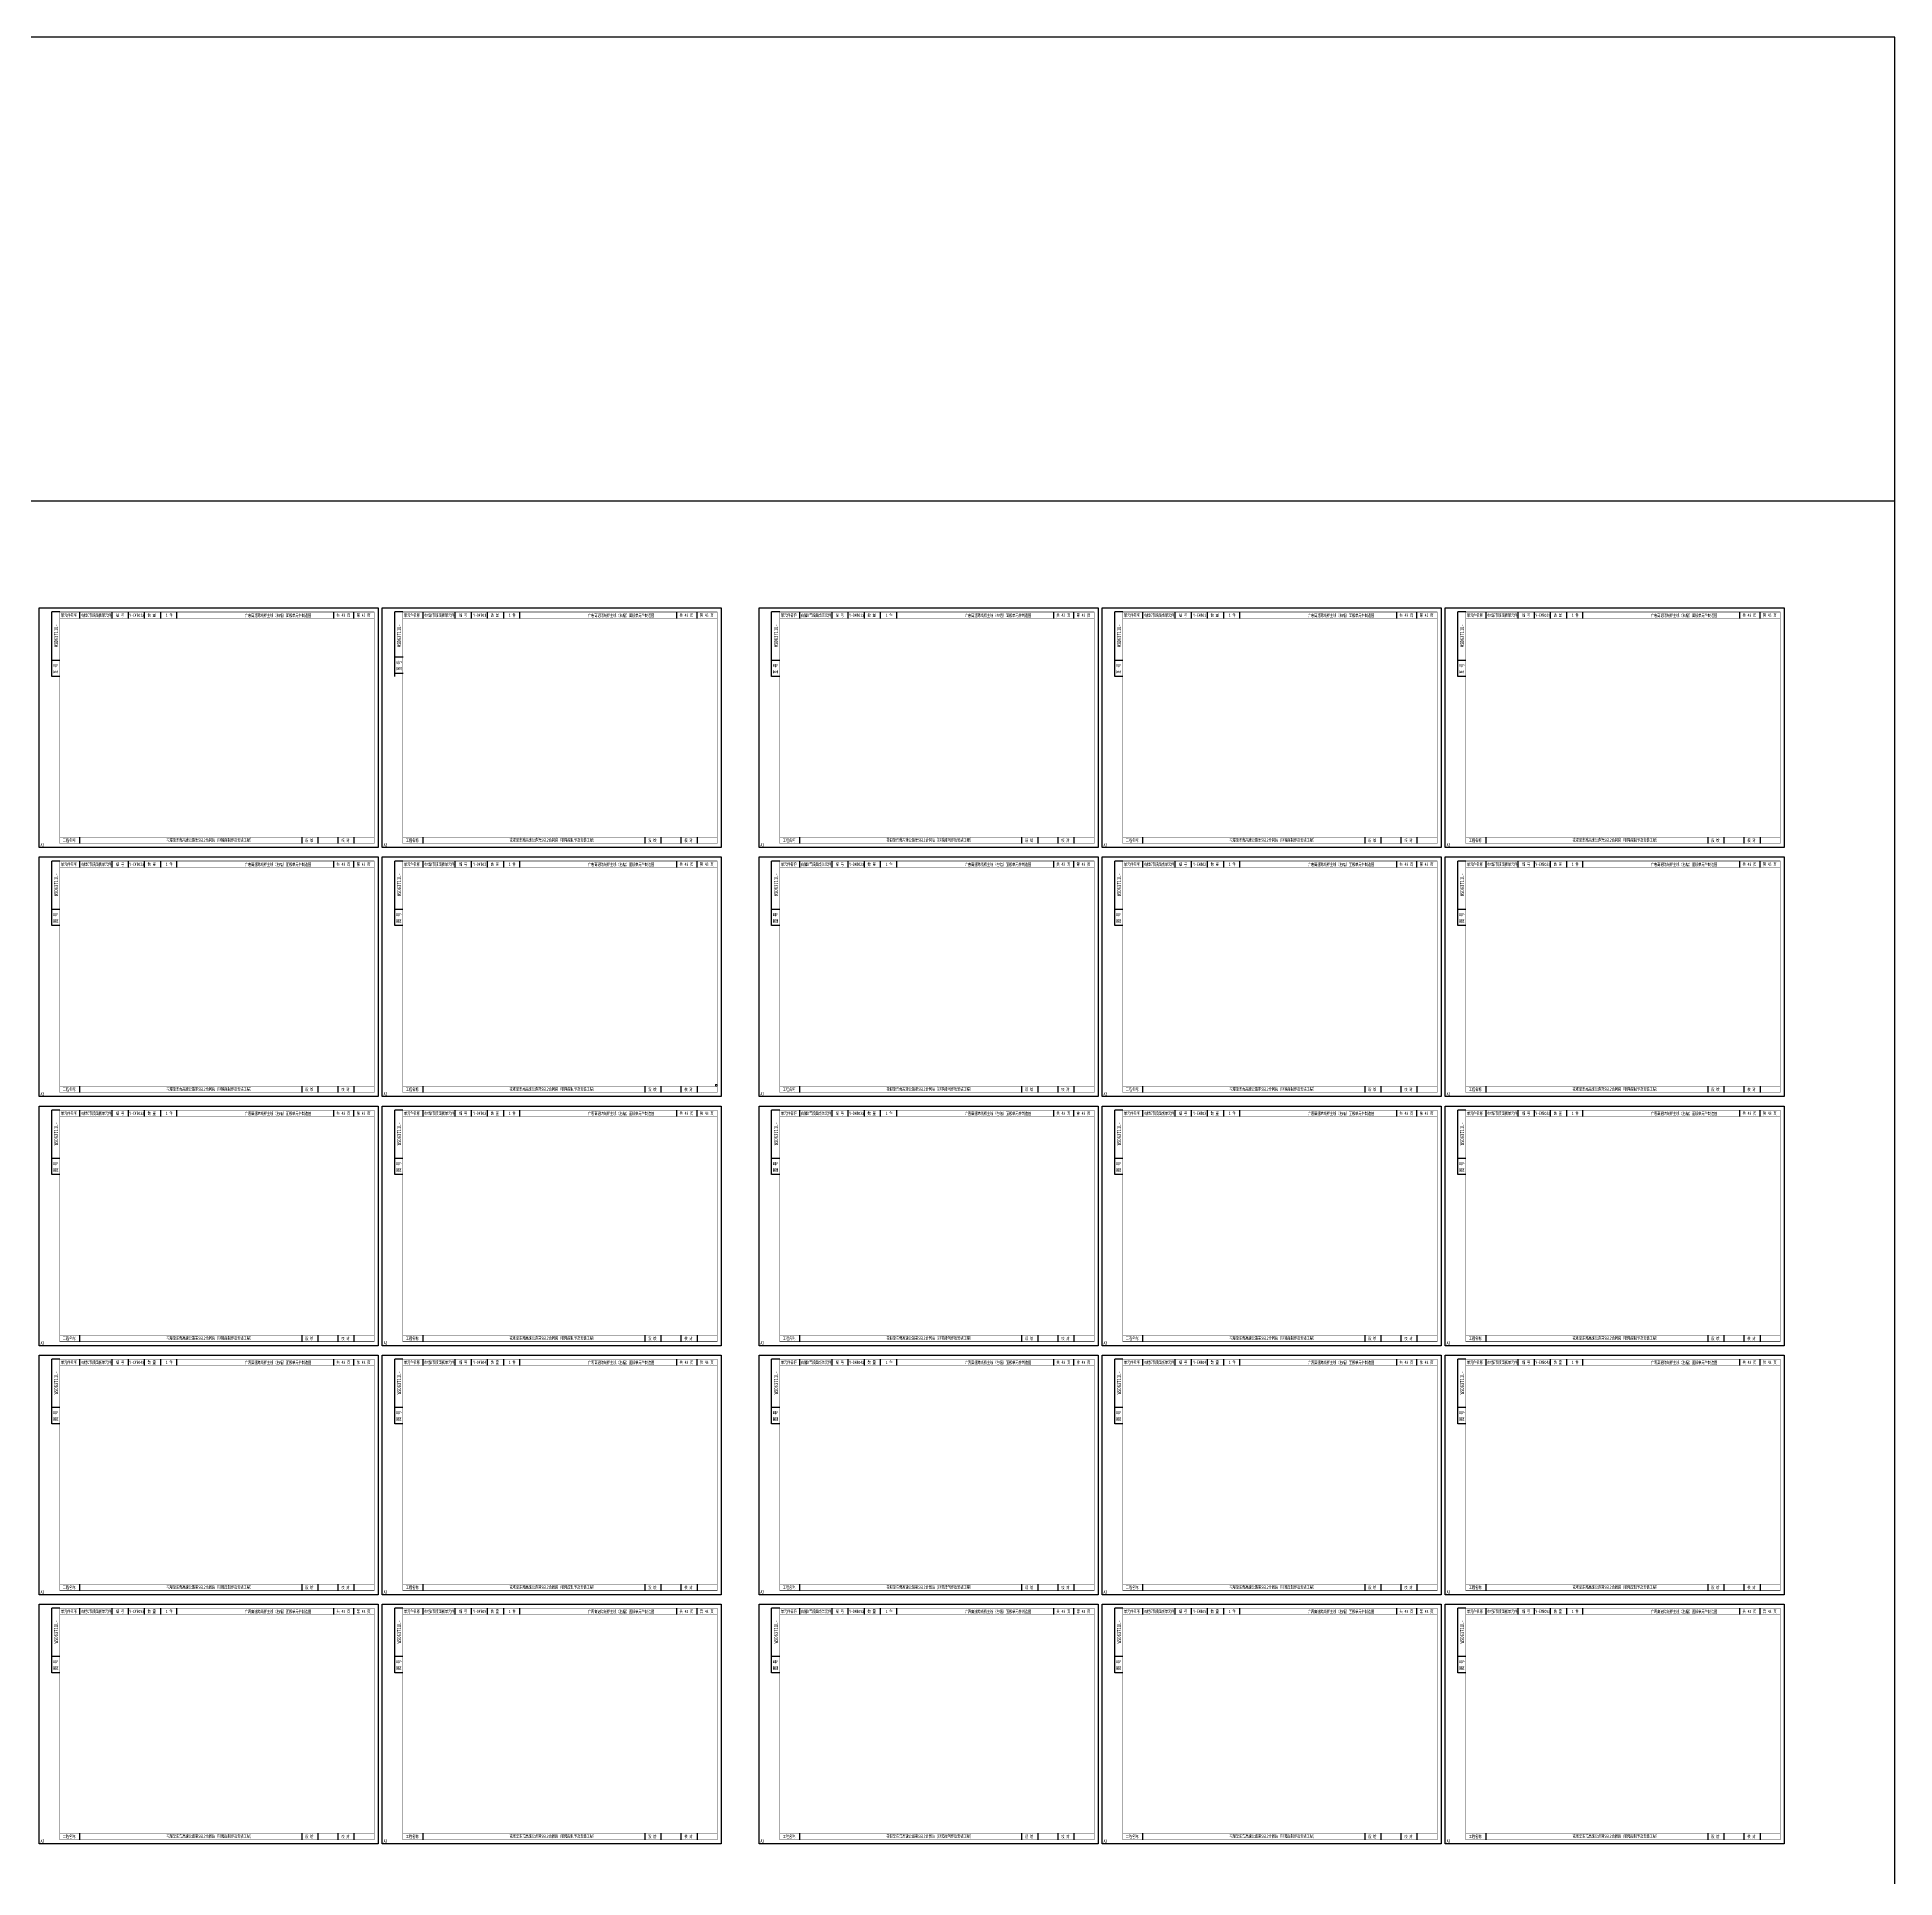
# Model space of a CAD drawing. Extents: x 1629247 to 2251351, y -601856 to -65897.
# Drawn here: x 1953490 to 2057051, y -202354 to -99691 of the extents above; entities that cross this region are included whole.
import ezdxf
from ezdxf.enums import TextEntityAlignment as Align

# ---------------------------------------------------------------- set-up
doc = ezdxf.new("R2010")
doc.units = 0
doc.header["$LTSCALE"] = 2
doc.header["$MEASUREMENT"] = 0
doc.layers.get('0').update_dxf_attribs({"linetype": 'CONTINUOUS'})
doc.layers.add('A3', color=7, linetype='CONTINUOUS')
doc.layers.add('标注层', color=3, linetype='CONTINUOUS', lineweight=13)
doc.styles.add('仿宋', font='仿宋_GB2312_1.ttf', dxfattribs={"width": 0.7})

msp = doc.modelspace()

# ---------------------------------------------------------------- linework, layer by layer
at = {"color": 7, "ltscale": 3}
for points in [[(2057050.8, -99691.1), (1629247.3, -99691.1), (1629247.3, -601856.5), (2057050.8, -601856.5)], [(1834047.6, -285588.8), (2057050.8, -285588.8), (2057050.8, -125579), (1834047.6, -125579)]]:
    msp.add_lwpolyline(points, close=True, dxfattribs=at)
at = {"layer": 'A3'}
for p, q in [((1954302.3, -135351.9), (1954302.3, -131751.9)), ((1954752.3, -131751.9), (1954302.3, -131751.9)), ((1955877.3, -132111.9), (1955877.3, -131751.9)), ((1957677.3, -132111.9), (1957677.3, -131751.9)), ((1958577.3, -132111.9), (1958577.3, -131751.9)), ((1959477.3, -132111.9), (1959477.3, -131751.9)), ((1960377.3, -132111.9), (1960377.3, -131751.9)), ((1961277.3, -132111.9), (1961277.3, -131751.9)), ((1970027.5, -132111.9), (1970027.5, -131751.9)), ((1971152.5, -132111.9), (1971152.5, -131751.9)), ((1973427.3, -135351.9), (1973427.3, -131751.9)), ((1973877.3, -131751.9), (1973427.3, -131751.9)), ((1975002.3, -132111.9), (1975002.3, -131751.9)), ((1976802.3, -132111.9), (1976802.3, -131751.9)), ((1977702.3, -132111.9), (1977702.3, -131751.9)), ((1978602.3, -132111.9), (1978602.3, -131751.9)), ((1979502.3, -132111.9), (1979502.3, -131751.9)), ((1980402.3, -132111.9), (1980402.3, -131751.9)), ((1989152.5, -132111.9), (1989152.5, -131751.9)), ((1990277.5, -132111.9), (1990277.5, -131751.9)), ((1994435.8, -135351.9), (1994435.8, -131751.9)), ((1994885.8, -131751.9), (1994435.8, -131751.9)), ((1996010.8, -132111.9), (1996010.8, -131751.9)), ((1997810.8, -132111.9), (1997810.8, -131751.9)), ((1998710.8, -132111.9), (1998710.8, -131751.9)), ((1999610.8, -132111.9), (1999610.8, -131751.9)), ((2000510.8, -132111.9), (2000510.8, -131751.9)), ((2001410.8, -132111.9), (2001410.8, -131751.9)), ((2010161, -132111.9), (2010161, -131751.9)), ((2011286, -132111.9), (2011286, -131751.9)), ((2013560.8, -135351.9), (2013560.8, -131751.9)), ((2014010.8, -131751.9), (2013560.8, -131751.9)), ((2015135.8, -132111.9), (2015135.8, -131751.9)), ((2016935.8, -132111.9), (2016935.8, -131751.9)), ((2017835.8, -132111.9), (2017835.8, -131751.9)), ((2018735.8, -132111.9), (2018735.8, -131751.9)), ((2019635.8, -132111.9), (2019635.8, -131751.9)), ((2020535.8, -132111.9), (2020535.8, -131751.9)), ((2029286, -132111.9), (2029286, -131751.9)), ((2030411, -132111.9), (2030411, -131751.9)), ((2032685.8, -135351.9), (2032685.8, -131751.9)), ((2033135.8, -131751.9), (2032685.8, -131751.9)), ((2034260.8, -132111.9), (2034260.8, -131751.9)), ((2036060.8, -132111.9), (2036060.8, -131751.9)), ((2036960.8, -132111.9), (2036960.8, -131751.9)), ((2037860.8, -132111.9), (2037860.8, -131751.9)), ((2038760.8, -132111.9), (2038760.8, -131751.9)), ((2039660.8, -132111.9), (2039660.8, -131751.9)), ((2048411, -132111.9), (2048411, -131751.9)), ((2049536, -132111.9), (2049536, -131751.9)), ((1954752.3, -134451.9), (1954302.3, -134451.9)), ((1973897.2, -134271.3), (1973439.4, -134271.3)), ((1994885.8, -134451.9), (1994435.8, -134451.9)), ((2014010.8, -134451.9), (2013560.8, -134451.9)), ((2033135.8, -134451.9), (2032685.8, -134451.9)), ((1954752.3, -135351.9), (1954302.3, -135351.9)), ((1973897.2, -135186.8), (1973439.4, -135186.8)), ((1994885.8, -135351.9), (1994435.8, -135351.9)), ((2014010.8, -135351.9), (2013560.8, -135351.9)), ((2033135.8, -135351.9), (2032685.8, -135351.9)), ((1955877.3, -144666.9), (1955877.3, -144306.9)), ((1968256.8, -144666.9), (1968256.8, -144306.9)), ((1969156.8, -144666.9), (1969156.8, -144306.9)), ((1970271, -144666.9), (1970271, -144306.9)), ((1971171, -144666.9), (1971171, -144306.9)), ((1975002.3, -144666.9), (1975002.3, -144306.9)), ((1987381.8, -144666.9), (1987381.8, -144306.9)), ((1988281.8, -144666.9), (1988281.8, -144306.9)), ((1989396, -144666.9), (1989396, -144306.9)), ((1990296, -144666.9), (1990296, -144306.9)), ((1996010.8, -144666.9), (1996010.8, -144306.9)), ((2008390.2, -144666.9), (2008390.2, -144306.9)), ((2009290.2, -144666.9), (2009290.2, -144306.9)), ((2010404.5, -144666.9), (2010404.5, -144306.9)), ((2011304.5, -144666.9), (2011304.5, -144306.9)), ((2015135.8, -144666.9), (2015135.8, -144306.9)), ((2027515.2, -144666.9), (2027515.2, -144306.9)), ((2028415.2, -144666.9), (2028415.2, -144306.9)), ((2029529.5, -144666.9), (2029529.5, -144306.9)), ((2030429.5, -144666.9), (2030429.5, -144306.9)), ((2034260.8, -144666.9), (2034260.8, -144306.9)), ((2046640.2, -144666.9), (2046640.2, -144306.9)), ((2047540.2, -144666.9), (2047540.2, -144306.9)), ((2048654.5, -144666.9), (2048654.5, -144306.9)), ((2049554.5, -144666.9), (2049554.5, -144306.9)), ((1954302.3, -149241.9), (1954302.3, -145641.9)), ((1954752.3, -145641.9), (1954302.3, -145641.9)), ((1955877.3, -146001.9), (1955877.3, -145641.9)), ((1957677.3, -146001.9), (1957677.3, -145641.9)), ((1958577.3, -146001.9), (1958577.3, -145641.9)), ((1959477.3, -146001.9), (1959477.3, -145641.9)), ((1960377.3, -146001.9), (1960377.3, -145641.9)), ((1961277.3, -146001.9), (1961277.3, -145641.9)), ((1970027.5, -146001.9), (1970027.5, -145641.9)), ((1971152.5, -146001.9), (1971152.5, -145641.9)), ((1973427.3, -149241.9), (1973427.3, -145641.9)), ((1973877.3, -145641.9), (1973427.3, -145641.9)), ((1975002.3, -146001.9), (1975002.3, -145641.9)), ((1976802.3, -146001.9), (1976802.3, -145641.9)), ((1977702.3, -146001.9), (1977702.3, -145641.9)), ((1978602.3, -146001.9), (1978602.3, -145641.9)), ((1979502.3, -146001.9), (1979502.3, -145641.9)), ((1980402.3, -146001.9), (1980402.3, -145641.9)), ((1989152.5, -146001.9), (1989152.5, -145641.9)), ((1990277.5, -146001.9), (1990277.5, -145641.9)), ((1994435.8, -149241.9), (1994435.8, -145641.9)), ((1994885.8, -145641.9), (1994435.8, -145641.9)), ((1996010.8, -146001.9), (1996010.8, -145641.9)), ((1997810.8, -146001.9), (1997810.8, -145641.9)), ((1998710.8, -146001.9), (1998710.8, -145641.9)), ((1999610.8, -146001.9), (1999610.8, -145641.9)), ((2000510.8, -146001.9), (2000510.8, -145641.9)), ((2001410.8, -146001.9), (2001410.8, -145641.9)), ((2010161, -146001.9), (2010161, -145641.9)), ((2011286, -146001.9), (2011286, -145641.9)), ((2013560.8, -149241.9), (2013560.8, -145641.9)), ((2014010.8, -145641.9), (2013560.8, -145641.9)), ((2015135.8, -146001.9), (2015135.8, -145641.9)), ((2016935.8, -146001.9), (2016935.8, -145641.9)), ((2017835.8, -146001.9), (2017835.8, -145641.9)), ((2018735.8, -146001.9), (2018735.8, -145641.9)), ((2019635.8, -146001.9), (2019635.8, -145641.9)), ((2020535.8, -146001.9), (2020535.8, -145641.9)), ((2029286, -146001.9), (2029286, -145641.9)), ((2030411, -146001.9), (2030411, -145641.9)), ((2032685.8, -149241.9), (2032685.8, -145641.9)), ((2033135.8, -145641.9), (2032685.8, -145641.9)), ((2034260.8, -146001.9), (2034260.8, -145641.9)), ((2036060.8, -146001.9), (2036060.8, -145641.9)), ((2036960.8, -146001.9), (2036960.8, -145641.9)), ((2037860.8, -146001.9), (2037860.8, -145641.9)), ((2038760.8, -146001.9), (2038760.8, -145641.9)), ((2039660.8, -146001.9), (2039660.8, -145641.9)), ((2048411, -146001.9), (2048411, -145641.9)), ((2049536, -146001.9), (2049536, -145641.9)), ((1954752.3, -148341.9), (1954302.3, -148341.9)), ((1973877.3, -148341.9), (1973427.3, -148341.9)), ((1994885.8, -148341.9), (1994435.8, -148341.9)), ((2014010.8, -148341.9), (2013560.8, -148341.9)), ((2033135.8, -148341.9), (2032685.8, -148341.9)), ((1954752.3, -149241.9), (1954302.3, -149241.9)), ((1973877.3, -149241.9), (1973427.3, -149241.9)), ((1994885.8, -149241.9), (1994435.8, -149241.9)), ((2014010.8, -149241.9), (2013560.8, -149241.9)), ((2033135.8, -149241.9), (2032685.8, -149241.9)), ((1955877.3, -158556.9), (1955877.3, -158196.9)), ((1968256.8, -158556.9), (1968256.8, -158196.9)), ((1969156.8, -158556.9), (1969156.8, -158196.9)), ((1970271, -158556.9), (1970271, -158196.9)), ((1971171, -158556.9), (1971171, -158196.9)), ((1975002.3, -158556.9), (1975002.3, -158196.9)), ((1987381.8, -158556.9), (1987381.8, -158196.9)), ((1988281.8, -158556.9), (1988281.8, -158196.9)), ((1989396, -158556.9), (1989396, -158196.9)), ((1990296, -158556.9), (1990296, -158196.9)), ((1996010.8, -158556.9), (1996010.8, -158196.9)), ((2008390.2, -158556.9), (2008390.2, -158196.9)), ((2009290.2, -158556.9), (2009290.2, -158196.9)), ((2010404.5, -158556.9), (2010404.5, -158196.9)), ((2011304.5, -158556.9), (2011304.5, -158196.9)), ((2015135.8, -158556.9), (2015135.8, -158196.9)), ((2027515.2, -158556.9), (2027515.2, -158196.9)), ((2028415.2, -158556.9), (2028415.2, -158196.9)), ((2029529.5, -158556.9), (2029529.5, -158196.9)), ((2030429.5, -158556.9), (2030429.5, -158196.9)), ((2034260.8, -158556.9), (2034260.8, -158196.9)), ((2046640.2, -158556.9), (2046640.2, -158196.9)), ((2047540.2, -158556.9), (2047540.2, -158196.9)), ((2048654.5, -158556.9), (2048654.5, -158196.9)), ((2049554.5, -158556.9), (2049554.5, -158196.9)), ((1954302.3, -163131.9), (1954302.3, -159531.9)), ((1954752.3, -159531.9), (1954302.3, -159531.9)), ((1955877.3, -159891.9), (1955877.3, -159531.9)), ((1957677.3, -159891.9), (1957677.3, -159531.9)), ((1958577.3, -159891.9), (1958577.3, -159531.9)), ((1959477.3, -159891.9), (1959477.3, -159531.9)), ((1960377.3, -159891.9), (1960377.3, -159531.9)), ((1961277.3, -159891.9), (1961277.3, -159531.9)), ((1970027.5, -159891.9), (1970027.5, -159531.9)), ((1971152.5, -159891.9), (1971152.5, -159531.9)), ((1973427.3, -163131.9), (1973427.3, -159531.9)), ((1973877.3, -159531.9), (1973427.3, -159531.9)), ((1975002.3, -159891.9), (1975002.3, -159531.9)), ((1976802.3, -159891.9), (1976802.3, -159531.9)), ((1977702.3, -159891.9), (1977702.3, -159531.9)), ((1978602.3, -159891.9), (1978602.3, -159531.9)), ((1979502.3, -159891.9), (1979502.3, -159531.9)), ((1980402.3, -159891.9), (1980402.3, -159531.9)), ((1989152.5, -159891.9), (1989152.5, -159531.9)), ((1990277.5, -159891.9), (1990277.5, -159531.9)), ((1994435.8, -163131.9), (1994435.8, -159531.9)), ((1994885.8, -159531.9), (1994435.8, -159531.9)), ((1996010.8, -159891.9), (1996010.8, -159531.9)), ((1997810.8, -159891.9), (1997810.8, -159531.9)), ((1998710.8, -159891.9), (1998710.8, -159531.9)), ((1999610.8, -159891.9), (1999610.8, -159531.9)), ((2000510.8, -159891.9), (2000510.8, -159531.9)), ((2001410.8, -159891.9), (2001410.8, -159531.9)), ((2010161, -159891.9), (2010161, -159531.9)), ((2011286, -159891.9), (2011286, -159531.9)), ((2013560.8, -163131.9), (2013560.8, -159531.9)), ((2014010.8, -159531.9), (2013560.8, -159531.9)), ((2015135.8, -159891.9), (2015135.8, -159531.9)), ((2016935.8, -159891.9), (2016935.8, -159531.9)), ((2017835.8, -159891.9), (2017835.8, -159531.9)), ((2018735.8, -159891.9), (2018735.8, -159531.9)), ((2019635.8, -159891.9), (2019635.8, -159531.9)), ((2020535.8, -159891.9), (2020535.8, -159531.9)), ((2029286, -159891.9), (2029286, -159531.9)), ((2030411, -159891.9), (2030411, -159531.9)), ((2032685.8, -163131.9), (2032685.8, -159531.9)), ((2033135.8, -159531.9), (2032685.8, -159531.9)), ((2034260.8, -159891.9), (2034260.8, -159531.9)), ((2036060.8, -159891.9), (2036060.8, -159531.9)), ((2036960.8, -159891.9), (2036960.8, -159531.9)), ((2037860.8, -159891.9), (2037860.8, -159531.9)), ((2038760.8, -159891.9), (2038760.8, -159531.9)), ((2039660.8, -159891.9), (2039660.8, -159531.9)), ((2048411, -159891.9), (2048411, -159531.9)), ((2049536, -159891.9), (2049536, -159531.9)), ((1954752.3, -162231.9), (1954302.3, -162231.9)), ((1973877.3, -162231.9), (1973427.3, -162231.9)), ((1994885.8, -162231.9), (1994435.8, -162231.9)), ((2014010.8, -162231.9), (2013560.8, -162231.9)), ((2033135.8, -162231.9), (2032685.8, -162231.9)), ((1954752.3, -163131.9), (1954302.3, -163131.9)), ((1973877.3, -163131.9), (1973427.3, -163131.9)), ((1994885.8, -163131.9), (1994435.8, -163131.9)), ((2014010.8, -163131.9), (2013560.8, -163131.9)), ((2033135.8, -163131.9), (2032685.8, -163131.9)), ((1955877.3, -172446.9), (1955877.3, -172086.9)), ((1968256.8, -172446.9), (1968256.8, -172086.9)), ((1969156.8, -172446.9), (1969156.8, -172086.9)), ((1970271, -172446.9), (1970271, -172086.9)), ((1971171, -172446.9), (1971171, -172086.9)), ((1975002.3, -172446.9), (1975002.3, -172086.9)), ((1987381.8, -172446.9), (1987381.8, -172086.9)), ((1988281.8, -172446.9), (1988281.8, -172086.9)), ((1989396, -172446.9), (1989396, -172086.9)), ((1990296, -172446.9), (1990296, -172086.9)), ((1996010.8, -172446.9), (1996010.8, -172086.9)), ((2008390.2, -172446.9), (2008390.2, -172086.9)), ((2009290.2, -172446.9), (2009290.2, -172086.9)), ((2010404.5, -172446.9), (2010404.5, -172086.9)), ((2011304.5, -172446.9), (2011304.5, -172086.9)), ((2015135.8, -172446.9), (2015135.8, -172086.9)), ((2027515.2, -172446.9), (2027515.2, -172086.9)), ((2028415.2, -172446.9), (2028415.2, -172086.9)), ((2029529.5, -172446.9), (2029529.5, -172086.9)), ((2030429.5, -172446.9), (2030429.5, -172086.9)), ((2034260.8, -172446.9), (2034260.8, -172086.9)), ((2046640.2, -172446.9), (2046640.2, -172086.9)), ((2047540.2, -172446.9), (2047540.2, -172086.9)), ((2048654.5, -172446.9), (2048654.5, -172086.9)), ((2049554.5, -172446.9), (2049554.5, -172086.9)), ((1954302.3, -177021.9), (1954302.3, -173421.9)), ((1954752.3, -173421.9), (1954302.3, -173421.9)), ((1955877.3, -173781.9), (1955877.3, -173421.9)), ((1957677.3, -173781.9), (1957677.3, -173421.9)), ((1958577.3, -173781.9), (1958577.3, -173421.9)), ((1959477.3, -173781.9), (1959477.3, -173421.9)), ((1960377.3, -173781.9), (1960377.3, -173421.9)), ((1961277.3, -173781.9), (1961277.3, -173421.9)), ((1970027.5, -173781.9), (1970027.5, -173421.9)), ((1971152.5, -173781.9), (1971152.5, -173421.9)), ((1973427.3, -177021.9), (1973427.3, -173421.9)), ((1973877.3, -173421.9), (1973427.3, -173421.9)), ((1975002.3, -173781.9), (1975002.3, -173421.9)), ((1976802.3, -173781.9), (1976802.3, -173421.9)), ((1977702.3, -173781.9), (1977702.3, -173421.9)), ((1978602.3, -173781.9), (1978602.3, -173421.9)), ((1979502.3, -173781.9), (1979502.3, -173421.9)), ((1980402.3, -173781.9), (1980402.3, -173421.9)), ((1989152.5, -173781.9), (1989152.5, -173421.9)), ((1990277.5, -173781.9), (1990277.5, -173421.9)), ((1994435.8, -177021.9), (1994435.8, -173421.9)), ((1994885.8, -173421.9), (1994435.8, -173421.9)), ((1996010.8, -173781.9), (1996010.8, -173421.9)), ((1997810.8, -173781.9), (1997810.8, -173421.9)), ((1998710.8, -173781.9), (1998710.8, -173421.9)), ((1999610.8, -173781.9), (1999610.8, -173421.9)), ((2000510.8, -173781.9), (2000510.8, -173421.9)), ((2001410.8, -173781.9), (2001410.8, -173421.9)), ((2010161, -173781.9), (2010161, -173421.9)), ((2011286, -173781.9), (2011286, -173421.9)), ((2013560.8, -177021.9), (2013560.8, -173421.9)), ((2014010.8, -173421.9), (2013560.8, -173421.9)), ((2015135.8, -173781.9), (2015135.8, -173421.9)), ((2016935.8, -173781.9), (2016935.8, -173421.9)), ((2017835.8, -173781.9), (2017835.8, -173421.9)), ((2018735.8, -173781.9), (2018735.8, -173421.9)), ((2019635.8, -173781.9), (2019635.8, -173421.9)), ((2020535.8, -173781.9), (2020535.8, -173421.9)), ((2029286, -173781.9), (2029286, -173421.9)), ((2030411, -173781.9), (2030411, -173421.9)), ((2032685.8, -177021.9), (2032685.8, -173421.9)), ((2033135.8, -173421.9), (2032685.8, -173421.9)), ((2034260.8, -173781.9), (2034260.8, -173421.9)), ((2036060.8, -173781.9), (2036060.8, -173421.9)), ((2036960.8, -173781.9), (2036960.8, -173421.9)), ((2037860.8, -173781.9), (2037860.8, -173421.9)), ((2038760.8, -173781.9), (2038760.8, -173421.9)), ((2039660.8, -173781.9), (2039660.8, -173421.9)), ((2048411, -173781.9), (2048411, -173421.9)), ((2049536, -173781.9), (2049536, -173421.9)), ((1954752.3, -176121.9), (1954302.3, -176121.9)), ((1954752.3, -177021.9), (1954302.3, -177021.9)), ((1973877.3, -176121.9), (1973427.3, -176121.9)), ((1973877.3, -177021.9), (1973427.3, -177021.9)), ((1994885.8, -176121.9), (1994435.8, -176121.9)), ((1994885.8, -177021.9), (1994435.8, -177021.9)), ((2014010.8, -176121.9), (2013560.8, -176121.9)), ((2014010.8, -177021.9), (2013560.8, -177021.9)), ((2033135.8, -176121.9), (2032685.8, -176121.9)), ((2033135.8, -177021.9), (2032685.8, -177021.9)), ((1955877.3, -186336.9), (1955877.3, -185976.9)), ((1968256.8, -186336.9), (1968256.8, -185976.9)), ((1969156.8, -186336.9), (1969156.8, -185976.9)), ((1970271, -186336.9), (1970271, -185976.9)), ((1971171, -186336.9), (1971171, -185976.9)), ((1975002.3, -186336.9), (1975002.3, -185976.9)), ((1987381.8, -186336.9), (1987381.8, -185976.9)), ((1988281.8, -186336.9), (1988281.8, -185976.9)), ((1989396, -186336.9), (1989396, -185976.9)), ((1990296, -186336.9), (1990296, -185976.9)), ((1996010.8, -186336.9), (1996010.8, -185976.9)), ((2008390.2, -186336.9), (2008390.2, -185976.9)), ((2009290.2, -186336.9), (2009290.2, -185976.9)), ((2010404.5, -186336.9), (2010404.5, -185976.9)), ((2011304.5, -186336.9), (2011304.5, -185976.9)), ((2015135.8, -186336.9), (2015135.8, -185976.9)), ((2027515.2, -186336.9), (2027515.2, -185976.9)), ((2028415.2, -186336.9), (2028415.2, -185976.9)), ((2029529.5, -186336.9), (2029529.5, -185976.9)), ((2030429.5, -186336.9), (2030429.5, -185976.9)), ((2034260.8, -186336.9), (2034260.8, -185976.9)), ((2046640.2, -186336.9), (2046640.2, -185976.9)), ((2047540.2, -186336.9), (2047540.2, -185976.9)), ((2048654.5, -186336.9), (2048654.5, -185976.9)), ((2049554.5, -186336.9), (2049554.5, -185976.9)), ((1954302.3, -190911.9), (1954302.3, -187311.9)), ((1954752.3, -187311.9), (1954302.3, -187311.9)), ((1955877.3, -187671.9), (1955877.3, -187311.9)), ((1957677.3, -187671.9), (1957677.3, -187311.9)), ((1958577.3, -187671.9), (1958577.3, -187311.9)), ((1959477.3, -187671.9), (1959477.3, -187311.9)), ((1960377.3, -187671.9), (1960377.3, -187311.9)), ((1961277.3, -187671.9), (1961277.3, -187311.9)), ((1970027.5, -187671.9), (1970027.5, -187311.9)), ((1971152.5, -187671.9), (1971152.5, -187311.9)), ((1973427.3, -190911.9), (1973427.3, -187311.9)), ((1973877.3, -187311.9), (1973427.3, -187311.9)), ((1975002.3, -187671.9), (1975002.3, -187311.9)), ((1976802.3, -187671.9), (1976802.3, -187311.9)), ((1977702.3, -187671.9), (1977702.3, -187311.9)), ((1978602.3, -187671.9), (1978602.3, -187311.9)), ((1979502.3, -187671.9), (1979502.3, -187311.9)), ((1980402.3, -187671.9), (1980402.3, -187311.9)), ((1989152.5, -187671.9), (1989152.5, -187311.9)), ((1990277.5, -187671.9), (1990277.5, -187311.9)), ((1994435.8, -190911.9), (1994435.8, -187311.9)), ((1994885.8, -187311.9), (1994435.8, -187311.9)), ((1996010.8, -187671.9), (1996010.8, -187311.9)), ((1997810.8, -187671.9), (1997810.8, -187311.9)), ((1998710.8, -187671.9), (1998710.8, -187311.9)), ((1999610.8, -187671.9), (1999610.8, -187311.9)), ((2000510.8, -187671.9), (2000510.8, -187311.9)), ((2001410.8, -187671.9), (2001410.8, -187311.9)), ((2010161, -187671.9), (2010161, -187311.9)), ((2011286, -187671.9), (2011286, -187311.9)), ((2013560.8, -190911.9), (2013560.8, -187311.9)), ((2014010.8, -187311.9), (2013560.8, -187311.9)), ((2015135.8, -187671.9), (2015135.8, -187311.9)), ((2016935.8, -187671.9), (2016935.8, -187311.9)), ((2017835.8, -187671.9), (2017835.8, -187311.9)), ((2018735.8, -187671.9), (2018735.8, -187311.9)), ((2019635.8, -187671.9), (2019635.8, -187311.9)), ((2020535.8, -187671.9), (2020535.8, -187311.9)), ((2029286, -187671.9), (2029286, -187311.9)), ((2030411, -187671.9), (2030411, -187311.9)), ((2032685.8, -190911.9), (2032685.8, -187311.9)), ((2033135.8, -187311.9), (2032685.8, -187311.9)), ((2034260.8, -187671.9), (2034260.8, -187311.9)), ((2036060.8, -187671.9), (2036060.8, -187311.9)), ((2036960.8, -187671.9), (2036960.8, -187311.9)), ((2037860.8, -187671.9), (2037860.8, -187311.9)), ((2038760.8, -187671.9), (2038760.8, -187311.9)), ((2039660.8, -187671.9), (2039660.8, -187311.9)), ((2048411, -187671.9), (2048411, -187311.9)), ((2049536, -187671.9), (2049536, -187311.9)), ((1954752.3, -190011.9), (1954302.3, -190011.9)), ((1973877.3, -190011.9), (1973427.3, -190011.9)), ((1994885.8, -190011.9), (1994435.8, -190011.9)), ((2014010.8, -190011.9), (2013560.8, -190011.9)), ((2033135.8, -190011.9), (2032685.8, -190011.9)), ((1954752.3, -190911.9), (1954302.3, -190911.9)), ((1973877.3, -190911.9), (1973427.3, -190911.9)), ((1994885.8, -190911.9), (1994435.8, -190911.9)), ((2014010.8, -190911.9), (2013560.8, -190911.9)), ((2033135.8, -190911.9), (2032685.8, -190911.9)), ((1955877.3, -200226.9), (1955877.3, -199866.9)), ((1968256.8, -200226.9), (1968256.8, -199866.9)), ((1969156.8, -200226.9), (1969156.8, -199866.9)), ((1970271, -200226.9), (1970271, -199866.9)), ((1971171, -200226.9), (1971171, -199866.9)), ((1975002.3, -200226.9), (1975002.3, -199866.9)), ((1987381.8, -200226.9), (1987381.8, -199866.9)), ((1988281.8, -200226.9), (1988281.8, -199866.9)), ((1989396, -200226.9), (1989396, -199866.9)), ((1990296, -200226.9), (1990296, -199866.9)), ((1996010.8, -200226.9), (1996010.8, -199866.9)), ((2008390.2, -200226.9), (2008390.2, -199866.9)), ((2009290.2, -200226.9), (2009290.2, -199866.9)), ((2010404.5, -200226.9), (2010404.5, -199866.9)), ((2011304.5, -200226.9), (2011304.5, -199866.9)), ((2015135.8, -200226.9), (2015135.8, -199866.9)), ((2027515.2, -200226.9), (2027515.2, -199866.9)), ((2028415.2, -200226.9), (2028415.2, -199866.9)), ((2029529.5, -200226.9), (2029529.5, -199866.9)), ((2030429.5, -200226.9), (2030429.5, -199866.9)), ((2034260.8, -200226.9), (2034260.8, -199866.9)), ((2046640.2, -200226.9), (2046640.2, -199866.9)), ((2047540.2, -200226.9), (2047540.2, -199866.9)), ((2048654.5, -200226.9), (2048654.5, -199866.9)), ((2049554.5, -200226.9), (2049554.5, -199866.9))]:
    msp.add_line(p, q, dxfattribs=at)
for points in [[(1972502.5, -131526.9), (1972502.5, -144891.9), (1953602.5, -144891.9), (1953602.5, -131526.9)], [(1991627.5, -131526.9), (1991627.5, -144891.9), (1972727.5, -144891.9), (1972727.5, -131526.9)], [(2012636, -131526.9), (2012636, -144891.9), (1993736, -144891.9), (1993736, -131526.9)], [(2031761, -131526.9), (2031761, -144891.9), (2012861, -144891.9), (2012861, -131526.9)], [(2050886, -131526.9), (2050886, -144891.9), (2031986, -144891.9), (2031986, -131526.9)], [(1972502.5, -145416.9), (1972502.5, -158781.9), (1953602.5, -158781.9), (1953602.5, -145416.9)], [(1991627.5, -145416.9), (1991627.5, -158781.9), (1972727.5, -158781.9), (1972727.5, -145416.9)], [(2012636, -145416.9), (2012636, -158781.9), (1993736, -158781.9), (1993736, -145416.9)], [(2031761, -145416.9), (2031761, -158781.9), (2012861, -158781.9), (2012861, -145416.9)], [(2050886, -145416.9), (2050886, -158781.9), (2031986, -158781.9), (2031986, -145416.9)], [(1972502.5, -159306.9), (1972502.5, -172671.9), (1953602.5, -172671.9), (1953602.5, -159306.9)], [(1991627.5, -159306.9), (1991627.5, -172671.9), (1972727.5, -172671.9), (1972727.5, -159306.9)], [(2012636, -159306.9), (2012636, -172671.9), (1993736, -172671.9), (1993736, -159306.9)], [(2031761, -159306.9), (2031761, -172671.9), (2012861, -172671.9), (2012861, -159306.9)], [(2050886, -159306.9), (2050886, -172671.9), (2031986, -172671.9), (2031986, -159306.9)], [(1972502.5, -173196.9), (1972502.5, -186561.9), (1953602.5, -186561.9), (1953602.5, -173196.9)], [(1991627.5, -173196.9), (1991627.5, -186561.9), (1972727.5, -186561.9), (1972727.5, -173196.9)], [(2012636, -173196.9), (2012636, -186561.9), (1993736, -186561.9), (1993736, -173196.9)], [(2031761, -173196.9), (2031761, -186561.9), (2012861, -186561.9), (2012861, -173196.9)], [(2050886, -173196.9), (2050886, -186561.9), (2031986, -186561.9), (2031986, -173196.9)], [(1972502.5, -187086.9), (1972502.5, -200451.9), (1953602.5, -200451.9), (1953602.5, -187086.9)], [(1991627.5, -187086.9), (1991627.5, -200451.9), (1972727.5, -200451.9), (1972727.5, -187086.9)], [(2012636, -187086.9), (2012636, -200451.9), (1993736, -200451.9), (1993736, -187086.9)], [(2031761, -187086.9), (2031761, -200451.9), (2012861, -200451.9), (2012861, -187086.9)], [(2050886, -187086.9), (2050886, -200451.9), (2031986, -200451.9), (2031986, -187086.9)]]:
    msp.add_lwpolyline(points, close=True, dxfattribs=at)
for points, const_width in [([(1954752.3, -131751.9), (1972277.5, -131751.9), (1972277.5, -144666.9), (1954752.3, -144666.9), (1954752.3, -131751.9)], 22.5), ([(1954752.3, -132111.9), (1972277.5, -132111.9)], 18), ([(1973877.3, -131751.9), (1991402.5, -131751.9), (1991402.5, -144666.9), (1973877.3, -144666.9), (1973877.3, -131751.9)], 22.5), ([(1973877.3, -132111.9), (1991402.5, -132111.9)], 18), ([(1994885.8, -131751.9), (2012411, -131751.9), (2012411, -144666.9), (1994885.8, -144666.9), (1994885.8, -131751.9)], 22.5), ([(1994885.8, -132111.9), (2012411, -132111.9)], 18), ([(2014010.8, -131751.9), (2031536, -131751.9), (2031536, -144666.9), (2014010.8, -144666.9), (2014010.8, -131751.9)], 22.5), ([(2014010.8, -132111.9), (2031536, -132111.9)], 18), ([(2033135.8, -131751.9), (2050661, -131751.9), (2050661, -144666.9), (2033135.8, -144666.9), (2033135.8, -131751.9)], 22.5), ([(2033135.8, -132111.9), (2050661, -132111.9)], 18), ([(1954752.3, -144306.9), (1972277.5, -144306.9)], 18), ([(1973877.3, -144306.9), (1991402.5, -144306.9)], 18), ([(1994885.8, -144306.9), (2012411, -144306.9)], 18), ([(2014010.8, -144306.9), (2031536, -144306.9)], 18), ([(2033135.8, -144306.9), (2050661, -144306.9)], 18), ([(1954752.3, -145641.9), (1972277.5, -145641.9), (1972277.5, -158556.9), (1954752.3, -158556.9), (1954752.3, -145641.9)], 22.5), ([(1954752.3, -146001.9), (1972277.5, -146001.9)], 18), ([(1973877.3, -145641.9), (1991402.5, -145641.9), (1991402.5, -158556.9), (1973877.3, -158556.9), (1973877.3, -145641.9)], 22.5), ([(1973877.3, -146001.9), (1991402.5, -146001.9)], 18), ([(1994885.8, -145641.9), (2012411, -145641.9), (2012411, -158556.9), (1994885.8, -158556.9), (1994885.8, -145641.9)], 22.5), ([(1994885.8, -146001.9), (2012411, -146001.9)], 18), ([(2014010.8, -145641.9), (2031536, -145641.9), (2031536, -158556.9), (2014010.8, -158556.9), (2014010.8, -145641.9)], 22.5), ([(2014010.8, -146001.9), (2031536, -146001.9)], 18), ([(2033135.8, -145641.9), (2050661, -145641.9), (2050661, -158556.9), (2033135.8, -158556.9), (2033135.8, -145641.9)], 22.5), ([(2033135.8, -146001.9), (2050661, -146001.9)], 18), ([(1954752.3, -158196.9), (1972277.5, -158196.9)], 18), ([(1973877.3, -158196.9), (1991402.5, -158196.9)], 18), ([(1994885.8, -158196.9), (2012411, -158196.9)], 18), ([(2014010.8, -158196.9), (2031536, -158196.9)], 18), ([(2033135.8, -158196.9), (2050661, -158196.9)], 18), ([(1954752.3, -159531.9), (1972277.5, -159531.9), (1972277.5, -172446.9), (1954752.3, -172446.9), (1954752.3, -159531.9)], 22.5), ([(1954752.3, -159891.9), (1972277.5, -159891.9)], 18), ([(1973877.3, -159531.9), (1991402.5, -159531.9), (1991402.5, -172446.9), (1973877.3, -172446.9), (1973877.3, -159531.9)], 22.5), ([(1973877.3, -159891.9), (1991402.5, -159891.9)], 18), ([(1994885.8, -159531.9), (2012411, -159531.9), (2012411, -172446.9), (1994885.8, -172446.9), (1994885.8, -159531.9)], 22.5), ([(1994885.8, -159891.9), (2012411, -159891.9)], 18), ([(2014010.8, -159531.9), (2031536, -159531.9), (2031536, -172446.9), (2014010.8, -172446.9), (2014010.8, -159531.9)], 22.5), ([(2014010.8, -159891.9), (2031536, -159891.9)], 18), ([(2033135.8, -159531.9), (2050661, -159531.9), (2050661, -172446.9), (2033135.8, -172446.9), (2033135.8, -159531.9)], 22.5), ([(2033135.8, -159891.9), (2050661, -159891.9)], 18), ([(1954752.3, -172086.9), (1972277.5, -172086.9)], 18), ([(1973877.3, -172086.9), (1991402.5, -172086.9)], 18), ([(1994885.8, -172086.9), (2012411, -172086.9)], 18), ([(2014010.8, -172086.9), (2031536, -172086.9)], 18), ([(2033135.8, -172086.9), (2050661, -172086.9)], 18), ([(1954752.3, -173421.9), (1972277.5, -173421.9), (1972277.5, -186336.9), (1954752.3, -186336.9), (1954752.3, -173421.9)], 22.5), ([(1954752.3, -173781.9), (1972277.5, -173781.9)], 18), ([(1973877.3, -173421.9), (1991402.5, -173421.9), (1991402.5, -186336.9), (1973877.3, -186336.9), (1973877.3, -173421.9)], 22.5), ([(1973877.3, -173781.9), (1991402.5, -173781.9)], 18), ([(1994885.8, -173421.9), (2012411, -173421.9), (2012411, -186336.9), (1994885.8, -186336.9), (1994885.8, -173421.9)], 22.5), ([(1994885.8, -173781.9), (2012411, -173781.9)], 18), ([(2014010.8, -173421.9), (2031536, -173421.9), (2031536, -186336.9), (2014010.8, -186336.9), (2014010.8, -173421.9)], 22.5), ([(2014010.8, -173781.9), (2031536, -173781.9)], 18), ([(2033135.8, -173421.9), (2050661, -173421.9), (2050661, -186336.9), (2033135.8, -186336.9), (2033135.8, -173421.9)], 22.5), ([(2033135.8, -173781.9), (2050661, -173781.9)], 18), ([(1954752.3, -185976.9), (1972277.5, -185976.9)], 18), ([(1973877.3, -185976.9), (1991402.5, -185976.9)], 18), ([(1994885.8, -185976.9), (2012411, -185976.9)], 18), ([(2014010.8, -185976.9), (2031536, -185976.9)], 18), ([(2033135.8, -185976.9), (2050661, -185976.9)], 18), ([(1954752.3, -187311.9), (1972277.5, -187311.9), (1972277.5, -200226.9), (1954752.3, -200226.9), (1954752.3, -187311.9)], 22.5), ([(1973877.3, -187311.9), (1991402.5, -187311.9), (1991402.5, -200226.9), (1973877.3, -200226.9), (1973877.3, -187311.9)], 22.5), ([(1994885.8, -187311.9), (2012411, -187311.9), (2012411, -200226.9), (1994885.8, -200226.9), (1994885.8, -187311.9)], 22.5), ([(2014010.8, -187311.9), (2031536, -187311.9), (2031536, -200226.9), (2014010.8, -200226.9), (2014010.8, -187311.9)], 22.5), ([(2033135.8, -187311.9), (2050661, -187311.9), (2050661, -200226.9), (2033135.8, -200226.9), (2033135.8, -187311.9)], 22.5), ([(1954752.3, -187671.9), (1972277.5, -187671.9)], 18), ([(1973877.3, -187671.9), (1991402.5, -187671.9)], 18), ([(1994885.8, -187671.9), (2012411, -187671.9)], 18), ([(2014010.8, -187671.9), (2031536, -187671.9)], 18), ([(2033135.8, -187671.9), (2050661, -187671.9)], 18), ([(1954752.3, -199866.9), (1972277.5, -199866.9)], 18), ([(1973877.3, -199866.9), (1991402.5, -199866.9)], 18), ([(1994885.8, -199866.9), (2012411, -199866.9)], 18), ([(2014010.8, -199866.9), (2031536, -199866.9)], 18), ([(2033135.8, -199866.9), (2050661, -199866.9)], 18)]:
    msp.add_lwpolyline(points, dxfattribs=dict(at, const_width=const_width))
at = {"layer": '标注层', "color": 7}
msp.add_lwpolyline([(1991402.5, -158196.9), (1991302.5, -158196.9), (1991302.5, -158096.9), (1991402.5, -158096.9)], close=True, dxfattribs=at)

# ---------------------------------------------------------------- texts
at = {"layer": 'A3', "color": 7, "linetype": 'Continuous', "style": '仿宋', "width": 0.7}
for p in [(1954653, -133070.6), (1973778, -133070.6), (1994786.5, -133070.6), (2013911.5, -133070.6), (2033036.5, -133070.6), (1954653, -146960.6), (1973778, -146960.6), (1994786.5, -146960.6), (2013911.5, -146960.6), (2033036.5, -146960.6), (1954653, -160850.6), (1973778, -160850.6), (1994786.5, -160850.6), (2013911.5, -160850.6), (2033036.5, -160850.6), (1954653, -174740.6), (1973778, -174740.6), (1994786.5, -174740.6), (2013911.5, -174740.6), (2033036.5, -174740.6), (1954653, -188630.6), (1973778, -188630.6), (1994786.5, -188630.6), (2013911.5, -188630.6), (2033036.5, -188630.6)]:
    msp.add_text('WSD63711L-', height=225, rotation=90, dxfattribs=at).set_placement(p, align=Align.CENTER)
for s, p in [('单元件名称', (1954814.8, -132022.1)), ('编 号', (1957883.2, -132022.1)), ('数 量', (1959649.7, -132022.1)), ('共 43 页', (1970179.8, -132022.1)), ('第 43 页', (1971304.8, -132022.1)), ('单元件名称', (1973939.8, -132022.1)), ('编 号', (1977008.2, -132022.1)), ('数 量', (1978774.7, -132022.1)), ('共 43 页', (1989304.8, -132022.1)), ('第 43 页', (1990429.8, -132022.1)), ('单元件名称', (1994948.3, -132022.1)), ('编 号', (1998016.7, -132022.1)), ('数 量', (1999783.1, -132022.1)), ('共 43 页', (2010313.3, -132022.1)), ('第 43 页', (2011438.3, -132022.1)), ('单元件名称', (2014073.3, -132022.1)), ('编 号', (2017141.7, -132022.1)), ('数 量', (2018908.1, -132022.1)), ('共 43 页', (2029438.3, -132022.1)), ('第 43 页', (2030563.3, -132022.1)), ('单元件名称', (2033198.3, -132022.1)), ('编 号', (2036266.7, -132022.1)), ('数 量', (2038033.1, -132022.1)), ('共 43 页', (2048563.3, -132022.1)), ('第 43 页', (2049688.3, -132022.1)), ('工程名称', (1954917.9, -144577.1)), ('花都至东莞高速公路第SG12合同段（钢箱梁制作及安装工程）', (1960704, -144559.4)), ('设 绘', (1968432.3, -144577.1)), ('校 对', (1970446.6, -144577.1)), ('工程名称', (1974042.9, -144577.1)), ('花都至东莞高速公路第SG12合同段（钢箱梁制作及安装工程）', (1979829, -144559.4)), ('设 绘', (1987557.3, -144577.1)), ('校 对', (1989571.6, -144577.1)), ('工程名称', (1995051.4, -144577.1)), ('花都至东莞高速公路第SG12合同段（钢箱梁制作及安装工程）', (2000837.5, -144559.4)), ('设 绘', (2008565.8, -144577.1)), ('校 对', (2010580, -144577.1)), ('工程名称', (2014176.4, -144577.1)), ('花都至东莞高速公路第SG12合同段（钢箱梁制作及安装工程）', (2019962.5, -144559.4)), ('设 绘', (2027690.8, -144577.1)), ('校 对', (2029705, -144577.1)), ('工程名称', (2033301.4, -144577.1)), ('花都至东莞高速公路第SG12合同段（钢箱梁制作及安装工程）', (2039087.5, -144559.4)), ('设 绘', (2046815.8, -144577.1)), ('校 对', (2048830, -144577.1)), ('单元件名称', (1954814.8, -145912.1)), ('编 号', (1957883.2, -145912.1)), ('数 量', (1959649.7, -145912.1)), ('共 43 页', (1970179.8, -145912.1)), ('第 43 页', (1971304.8, -145912.1)), ('单元件名称', (1973939.8, -145912.1)), ('编 号', (1977008.2, -145912.1)), ('数 量', (1978774.7, -145912.1)), ('共 43 页', (1989304.8, -145912.1)), ('第 43 页', (1990429.8, -145912.1)), ('单元件名称', (1994948.3, -145912.1)), ('编 号', (1998016.7, -145912.1)), ('数 量', (1999783.1, -145912.1)), ('共 43 页', (2010313.3, -145912.1)), ('第 43 页', (2011438.3, -145912.1)), ('单元件名称', (2014073.3, -145912.1)), ('编 号', (2017141.7, -145912.1)), ('数 量', (2018908.1, -145912.1)), ('共 43 页', (2029438.3, -145912.1)), ('第 43 页', (2030563.3, -145912.1)), ('单元件名称', (2033198.3, -145912.1)), ('编 号', (2036266.7, -145912.1)), ('数 量', (2038033.1, -145912.1)), ('共 43 页', (2048563.3, -145912.1)), ('第 43 页', (2049688.3, -145912.1)), ('工程名称', (1954917.9, -158467.1)), ('花都至东莞高速公路第SG12合同段（钢箱梁制作及安装工程）', (1960704, -158449.4)), ('设 绘', (1968432.3, -158467.1)), ('校 对', (1970446.6, -158467.1)), ('工程名称', (1974042.9, -158467.1)), ('花都至东莞高速公路第SG12合同段（钢箱梁制作及安装工程）', (1979829, -158449.4)), ('设 绘', (1987557.3, -158467.1)), ('校 对', (1989571.6, -158467.1)), ('工程名称', (1995051.4, -158467.1)), ('花都至东莞高速公路第SG12合同段（钢箱梁制作及安装工程）', (2000837.5, -158449.4)), ('设 绘', (2008565.8, -158467.1)), ('校 对', (2010580, -158467.1)), ('工程名称', (2014176.4, -158467.1)), ('花都至东莞高速公路第SG12合同段（钢箱梁制作及安装工程）', (2019962.5, -158449.4)), ('设 绘', (2027690.8, -158467.1)), ('校 对', (2029705, -158467.1)), ('工程名称', (2033301.4, -158467.1)), ('花都至东莞高速公路第SG12合同段（钢箱梁制作及安装工程）', (2039087.5, -158449.4)), ('设 绘', (2046815.8, -158467.1)), ('校 对', (2048830, -158467.1)), ('单元件名称', (1954814.8, -159802.1)), ('编 号', (1957883.2, -159802.1)), ('数 量', (1959649.7, -159802.1)), ('共 43 页', (1970179.8, -159802.1)), ('第 43 页', (1971304.8, -159802.1)), ('单元件名称', (1973939.8, -159802.1)), ('编 号', (1977008.2, -159802.1)), ('数 量', (1978774.7, -159802.1)), ('共 43 页', (1989304.8, -159802.1)), ('第 43 页', (1990429.8, -159802.1)), ('单元件名称', (1994948.3, -159802.1)), ('编 号', (1998016.7, -159802.1)), ('数 量', (1999783.1, -159802.1)), ('共 43 页', (2010313.3, -159802.1)), ('第 43 页', (2011438.3, -159802.1)), ('单元件名称', (2014073.3, -159802.1)), ('编 号', (2017141.7, -159802.1)), ('数 量', (2018908.1, -159802.1)), ('共 43 页', (2029438.3, -159802.1)), ('第 43 页', (2030563.3, -159802.1)), ('单元件名称', (2033198.3, -159802.1)), ('编 号', (2036266.7, -159802.1)), ('数 量', (2038033.1, -159802.1)), ('共 43 页', (2048563.3, -159802.1)), ('第 43 页', (2049688.3, -159802.1)), ('工程名称', (1954917.9, -172357.1)), ('花都至东莞高速公路第SG12合同段（钢箱梁制作及安装工程）', (1960704, -172339.4)), ('设 绘', (1968432.3, -172357.1)), ('校 对', (1970446.6, -172357.1)), ('工程名称', (1974042.9, -172357.1)), ('花都至东莞高速公路第SG12合同段（钢箱梁制作及安装工程）', (1979829, -172339.4)), ('设 绘', (1987557.3, -172357.1)), ('校 对', (1989571.6, -172357.1)), ('工程名称', (1995051.4, -172357.1)), ('花都至东莞高速公路第SG12合同段（钢箱梁制作及安装工程）', (2000837.5, -172339.4)), ('设 绘', (2008565.8, -172357.1)), ('校 对', (2010580, -172357.1)), ('工程名称', (2014176.4, -172357.1)), ('花都至东莞高速公路第SG12合同段（钢箱梁制作及安装工程）', (2019962.5, -172339.4)), ('设 绘', (2027690.8, -172357.1)), ('校 对', (2029705, -172357.1)), ('工程名称', (2033301.4, -172357.1)), ('花都至东莞高速公路第SG12合同段（钢箱梁制作及安装工程）', (2039087.5, -172339.4)), ('设 绘', (2046815.8, -172357.1)), ('校 对', (2048830, -172357.1)), ('单元件名称', (1954814.8, -173692.1)), ('编 号', (1957883.2, -173692.1)), ('数 量', (1959649.7, -173692.1)), ('共 43 页', (1970179.8, -173692.1)), ('第 43 页', (1971304.8, -173692.1)), ('单元件名称', (1973939.8, -173692.1)), ('编 号', (1977008.2, -173692.1)), ('数 量', (1978774.7, -173692.1)), ('共 43 页', (1989304.8, -173692.1)), ('第 43 页', (1990429.8, -173692.1)), ('单元件名称', (1994948.3, -173692.1)), ('编 号', (1998016.7, -173692.1)), ('数 量', (1999783.1, -173692.1)), ('共 43 页', (2010313.3, -173692.1)), ('第 43 页', (2011438.3, -173692.1)), ('单元件名称', (2014073.3, -173692.1)), ('编 号', (2017141.7, -173692.1)), ('数 量', (2018908.1, -173692.1)), ('共 43 页', (2029438.3, -173692.1)), ('第 43 页', (2030563.3, -173692.1)), ('单元件名称', (2033198.3, -173692.1)), ('编 号', (2036266.7, -173692.1)), ('数 量', (2038033.1, -173692.1)), ('共 43 页', (2048563.3, -173692.1)), ('第 43 页', (2049688.3, -173692.1)), ('工程名称', (1954917.9, -186247.1)), ('花都至东莞高速公路第SG12合同段（钢箱梁制作及安装工程）', (1960704, -186229.4)), ('设 绘', (1968432.3, -186247.1)), ('校 对', (1970446.6, -186247.1)), ('工程名称', (1974042.9, -186247.1)), ('花都至东莞高速公路第SG12合同段（钢箱梁制作及安装工程）', (1979829, -186229.4)), ('设 绘', (1987557.3, -186247.1)), ('校 对', (1989571.6, -186247.1)), ('工程名称', (1995051.4, -186247.1)), ('花都至东莞高速公路第SG12合同段（钢箱梁制作及安装工程）', (2000837.5, -186229.4)), ('设 绘', (2008565.8, -186247.1)), ('校 对', (2010580, -186247.1)), ('工程名称', (2014176.4, -186247.1)), ('花都至东莞高速公路第SG12合同段（钢箱梁制作及安装工程）', (2019962.5, -186229.4)), ('设 绘', (2027690.8, -186247.1)), ('校 对', (2029705, -186247.1)), ('工程名称', (2033301.4, -186247.1)), ('花都至东莞高速公路第SG12合同段（钢箱梁制作及安装工程）', (2039087.5, -186229.4)), ('设 绘', (2046815.8, -186247.1)), ('校 对', (2048830, -186247.1)), ('单元件名称', (1954814.8, -187582.1)), ('编 号', (1957883.2, -187582.1)), ('数 量', (1959649.7, -187582.1)), ('共 43 页', (1970179.8, -187582.1)), ('第 43 页', (1971304.8, -187582.1)), ('单元件名称', (1973939.8, -187582.1)), ('编 号', (1977008.2, -187582.1)), ('数 量', (1978774.7, -187582.1)), ('共 43 页', (1989304.8, -187582.1)), ('第 43 页', (1990429.8, -187582.1)), ('单元件名称', (1994948.3, -187582.1)), ('编 号', (1998016.7, -187582.1)), ('数 量', (1999783.1, -187582.1)), ('共 43 页', (2010313.3, -187582.1)), ('第 43 页', (2011438.3, -187582.1)), ('单元件名称', (2014073.3, -187582.1)), ('编 号', (2017141.7, -187582.1)), ('数 量', (2018908.1, -187582.1)), ('共 43 页', (2029438.3, -187582.1)), ('第 43 页', (2030563.3, -187582.1)), ('单元件名称', (2033198.3, -187582.1)), ('编 号', (2036266.7, -187582.1)), ('数 量', (2038033.1, -187582.1)), ('共 43 页', (2048563.3, -187582.1)), ('第 43 页', (2049688.3, -187582.1)), ('工程名称', (1954917.9, -200137.1)), ('花都至东莞高速公路第SG12合同段（钢箱梁制作及安装工程）', (1960704, -200119.4)), ('设 绘', (1968432.3, -200137.1)), ('校 对', (1970446.6, -200137.1)), ('工程名称', (1974042.9, -200137.1)), ('花都至东莞高速公路第SG12合同段（钢箱梁制作及安装工程）', (1979829, -200119.4)), ('设 绘', (1987557.3, -200137.1)), ('校 对', (1989571.6, -200137.1)), ('工程名称', (1995051.4, -200137.1)), ('花都至东莞高速公路第SG12合同段（钢箱梁制作及安装工程）', (2000837.5, -200119.4)), ('设 绘', (2008565.8, -200137.1)), ('校 对', (2010580, -200137.1)), ('工程名称', (2014176.4, -200137.1)), ('花都至东莞高速公路第SG12合同段（钢箱梁制作及安装工程）', (2019962.5, -200119.4)), ('设 绘', (2027690.8, -200137.1)), ('校 对', (2029705, -200137.1)), ('工程名称', (2033301.4, -200137.1)), ('花都至东莞高速公路第SG12合同段（钢箱梁制作及安装工程）', (2039087.5, -200119.4)), ('设 绘', (2046815.8, -200137.1)), ('校 对', (2048830, -200137.1))]:
    msp.add_text(s, height=180, dxfattribs=at).set_placement(p)
at = {"layer": 'A3', "color": 6, "linetype": 'Continuous', "style": '仿宋', "width": 0.7}
for s, p in [('右幅C节段面板单元件', (1956779.4, -132022.1)), ('Y-CMB01a', (1959037.9, -132022.1)), ('1 件', (1960847.1, -132022.1)), ('右幅D节段面板单元件', (1975904.4, -132022.1)), ('Y-DMB01', (1978162.9, -132022.1)), ('1 件', (1979972.1, -132022.1)), ('右幅D节段面板单元件', (1996912.9, -132022.1)), ('Y-DMB01a', (1999171.4, -132022.1)), ('1 件', (2000980.6, -132022.1)), ('右幅E节段面板单元件', (2016037.9, -132022.1)), ('Y-EMB01', (2018296.4, -132022.1)), ('1 件', (2020105.6, -132022.1)), ('右幅E节段面板单元件', (2035162.9, -132022.1)), ('Y-EMB01a', (2037421.4, -132022.1)), ('1 件', (2039230.6, -132022.1)), ('右幅C节段面板单元件', (1956779.4, -145912.1)), ('Y-CMB02a', (1959037.9, -145912.1)), ('1 件', (1960847.1, -145912.1)), ('右幅D节段面板单元件', (1975904.4, -145912.1)), ('Y-DMB02', (1978162.9, -145912.1)), ('1 件', (1979972.1, -145912.1)), ('右幅D节段面板单元件', (1996912.9, -145912.1)), ('Y-DMB02a', (1999171.4, -145912.1)), ('1 件', (2000980.6, -145912.1)), ('右幅E节段面板单元件', (2016037.9, -145912.1)), ('Y-EMB02', (2018296.4, -145912.1)), ('1 件', (2020105.6, -145912.1)), ('右幅E节段面板单元件', (2035162.9, -145912.1)), ('Y-EMB02a', (2037421.4, -145912.1)), ('1 件', (2039230.6, -145912.1)), ('右幅C节段面板单元件', (1956779.4, -159802.1)), ('Y-CMB03a', (1959037.9, -159802.1)), ('1 件', (1960847.1, -159802.1)), ('右幅D节段面板单元件', (1975904.4, -159802.1)), ('Y-DMB03', (1978162.9, -159802.1)), ('1 件', (1979972.1, -159802.1)), ('右幅D节段面板单元件', (1996912.9, -159802.1)), ('Y-DMB03a', (1999171.4, -159802.1)), ('1 件', (2000980.6, -159802.1)), ('右幅E节段面板单元件', (2016037.9, -159802.1)), ('Y-EMB03', (2018296.4, -159802.1)), ('1 件', (2020105.6, -159802.1)), ('右幅E节段面板单元件', (2035162.9, -159802.1)), ('Y-EMB03a', (2037421.4, -159802.1)), ('1 件', (2039230.6, -159802.1)), ('右幅C节段面板单元件', (1956779.4, -173692.1)), ('Y-CMB04a', (1959037.9, -173692.1)), ('1 件', (1960847.1, -173692.1)), ('右幅D节段面板单元件', (1975904.4, -173692.1)), ('Y-DMB04', (1978162.9, -173692.1)), ('1 件', (1979972.1, -173692.1)), ('右幅D节段面板单元件', (1996912.9, -173692.1)), ('Y-DMB04a', (1999171.4, -173692.1)), ('1 件', (2000980.6, -173692.1)), ('右幅E节段面板单元件', (2016037.9, -173692.1)), ('Y-EMB04', (2018296.4, -173692.1)), ('1 件', (2020105.6, -173692.1)), ('右幅E节段面板单元件', (2035162.9, -173692.1)), ('Y-EMB04a', (2037421.4, -173692.1)), ('1 件', (2039230.6, -173692.1)), ('右幅C节段面板单元件', (1956779.4, -187582.1)), ('Y-CMB05a', (1959037.9, -187582.1)), ('1 件', (1960847.1, -187582.1)), ('右幅D节段面板单元件', (1975904.4, -187582.1)), ('Y-DMB05', (1978162.9, -187582.1)), ('1 件', (1979972.1, -187582.1)), ('右幅D节段面板单元件', (1996912.9, -187582.1)), ('Y-DMB05a', (1999171.4, -187582.1)), ('1 件', (2000980.6, -187582.1)), ('右幅E节段面板单元件', (2016037.9, -187582.1)), ('Y-EMB05', (2018296.4, -187582.1)), ('1 件', (2020105.6, -187582.1)), ('右幅E节段面板单元件', (2035162.9, -187582.1)), ('Y-EMB05a', (2037421.4, -187582.1)), ('1 件', (2039230.6, -187582.1))]:
    msp.add_text(s, height=180, dxfattribs=at).set_placement(p, align=Align.CENTER)
for p in [(1965066.2, -132032.7), (1984191.2, -132032.7), (2005199.6, -132032.7), (2024324.6, -132032.7), (2043449.6, -132032.7), (1965066.2, -145922.7), (1984191.2, -145922.7), (2005199.6, -145922.7), (2024324.6, -145922.7), (2043449.6, -145922.7), (1965066.2, -159812.7), (1984191.2, -159812.7), (2005199.6, -159812.7), (2024324.6, -159812.7), (2043449.6, -159812.7), (1965066.2, -173702.7), (1984191.2, -173702.7), (2005199.6, -173702.7), (2024324.6, -173702.7), (2043449.6, -173702.7), (1965066.2, -187592.7), (1984191.2, -187592.7), (2005199.6, -187592.7), (2024324.6, -187592.7), (2043449.6, -187592.7)]:
    msp.add_text('广惠高速跨线桥主线（右幅）面板单元件制造图', height=180, dxfattribs=at).set_placement(p)
at = {"layer": 'A3', "color": 7, "linetype": 'Continuous', "style": '仿宋', "width": 0.7}
for height, p in [(228.89, (1973779.6, -135033.2)), (225, (1954636.7, -135200.8)), (225, (1994770.2, -135200.8)), (225, (2013895.2, -135200.8)), (225, (2033020.2, -135200.8)), (225, (1954636.7, -149090.8)), (225, (1973761.7, -149090.8)), (225, (1994770.2, -149090.8)), (225, (2013895.2, -149090.8)), (225, (2033020.2, -149090.8)), (225, (1954636.7, -162980.8)), (225, (1973761.7, -162980.8)), (225, (1994770.2, -162980.8)), (225, (2013895.2, -162980.8)), (225, (2033020.2, -162980.8)), (225, (1954636.7, -176870.8)), (225, (1973761.7, -176870.8)), (225, (1994770.2, -176870.8)), (225, (2013895.2, -176870.8)), (225, (2033020.2, -176870.8)), (225, (1954636.7, -190760.8)), (225, (1973761.7, -190760.8)), (225, (1994770.2, -190760.8)), (225, (2013895.2, -190760.8)), (225, (2033020.2, -190760.8))]:
    msp.add_text('图 号', height=height, rotation=90, dxfattribs=at).set_placement(p)
for height, p in [(180, (1953783.1, -144826.6)), (180, (1972908.1, -144826.6)), (180, (1993916.6, -144826.6)), (180, (2013041.6, -144826.6)), (180, (2013041.6, -144826.6)), (180, (2032166.6, -144826.6)), (180, (1953783.1, -158716.6)), (180, (1972908.1, -158716.6)), (180, (1993916.6, -158716.6)), (180, (2013041.6, -158716.6)), (180, (2013041.6, -158716.6)), (180, (2032166.6, -158716.6)), (180, (1953783.1, -172606.6)), (183.11, (1972911.3, -172605.5)), (180, (1993916.6, -172606.6)), (180, (2013041.6, -172606.6)), (180, (2013041.6, -172606.6)), (180, (2032166.6, -172606.6)), (180, (1953783.1, -186496.6)), (180, (1972908.1, -186496.6)), (180, (1993916.6, -186496.6)), (180, (2013041.6, -186496.6)), (180, (2013041.6, -186496.6)), (180, (2032166.6, -186496.6)), (180, (1953783.1, -200386.6)), (180, (1972908.1, -200386.6)), (180, (1993916.6, -200386.6)), (180, (2013041.6, -200386.6)), (180, (2013041.6, -200386.6)), (180, (2032166.6, -200386.6))]:
    msp.add_text('A3', height=height, dxfattribs=at).set_placement(p, align=Align.CENTER)

doc.saveas('drawing.dxf')
